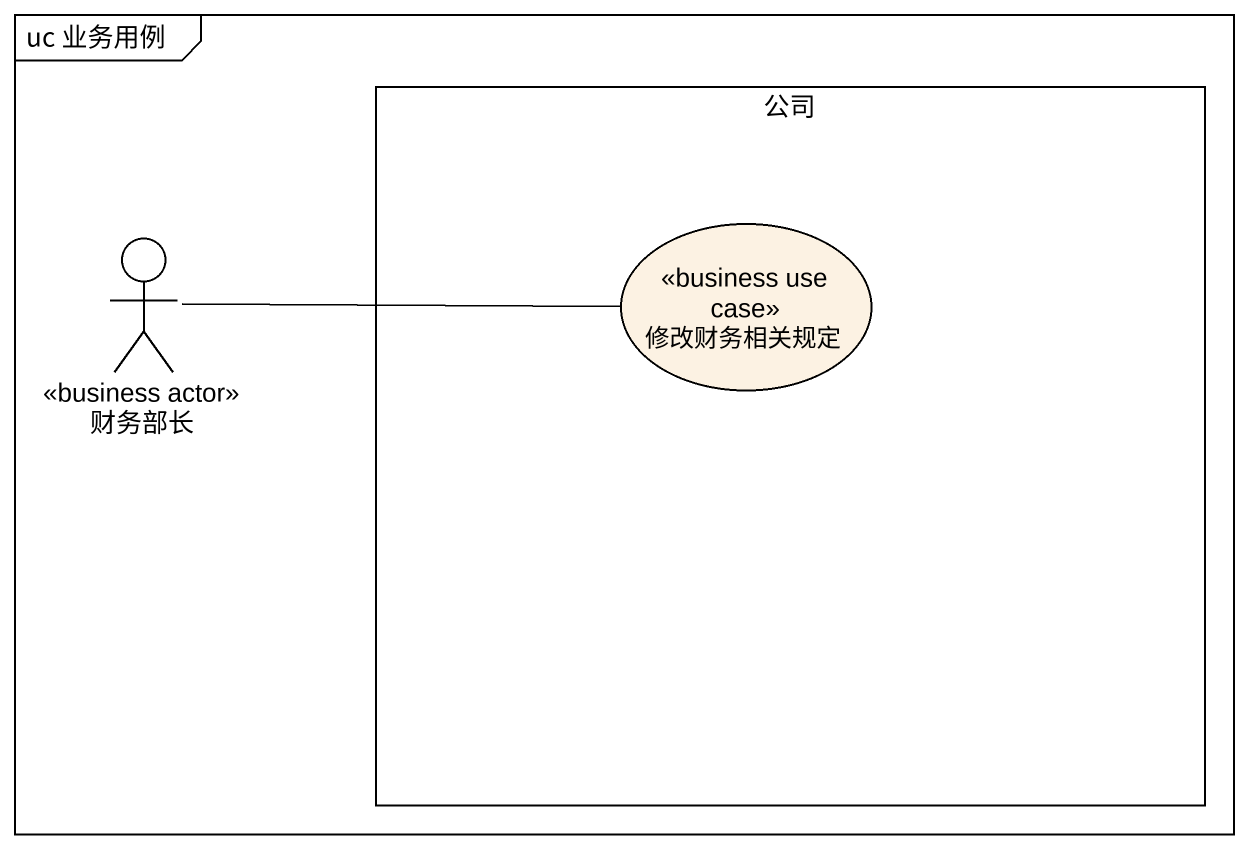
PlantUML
@startuml
mainframe uc 业务用例
rectangle 公司 {
  usecase 修改财务相关规定 <<business use case>>
}
actor 财务部长 <<business actor>>
财务部长 -right- 修改财务相关规定
@enduml
